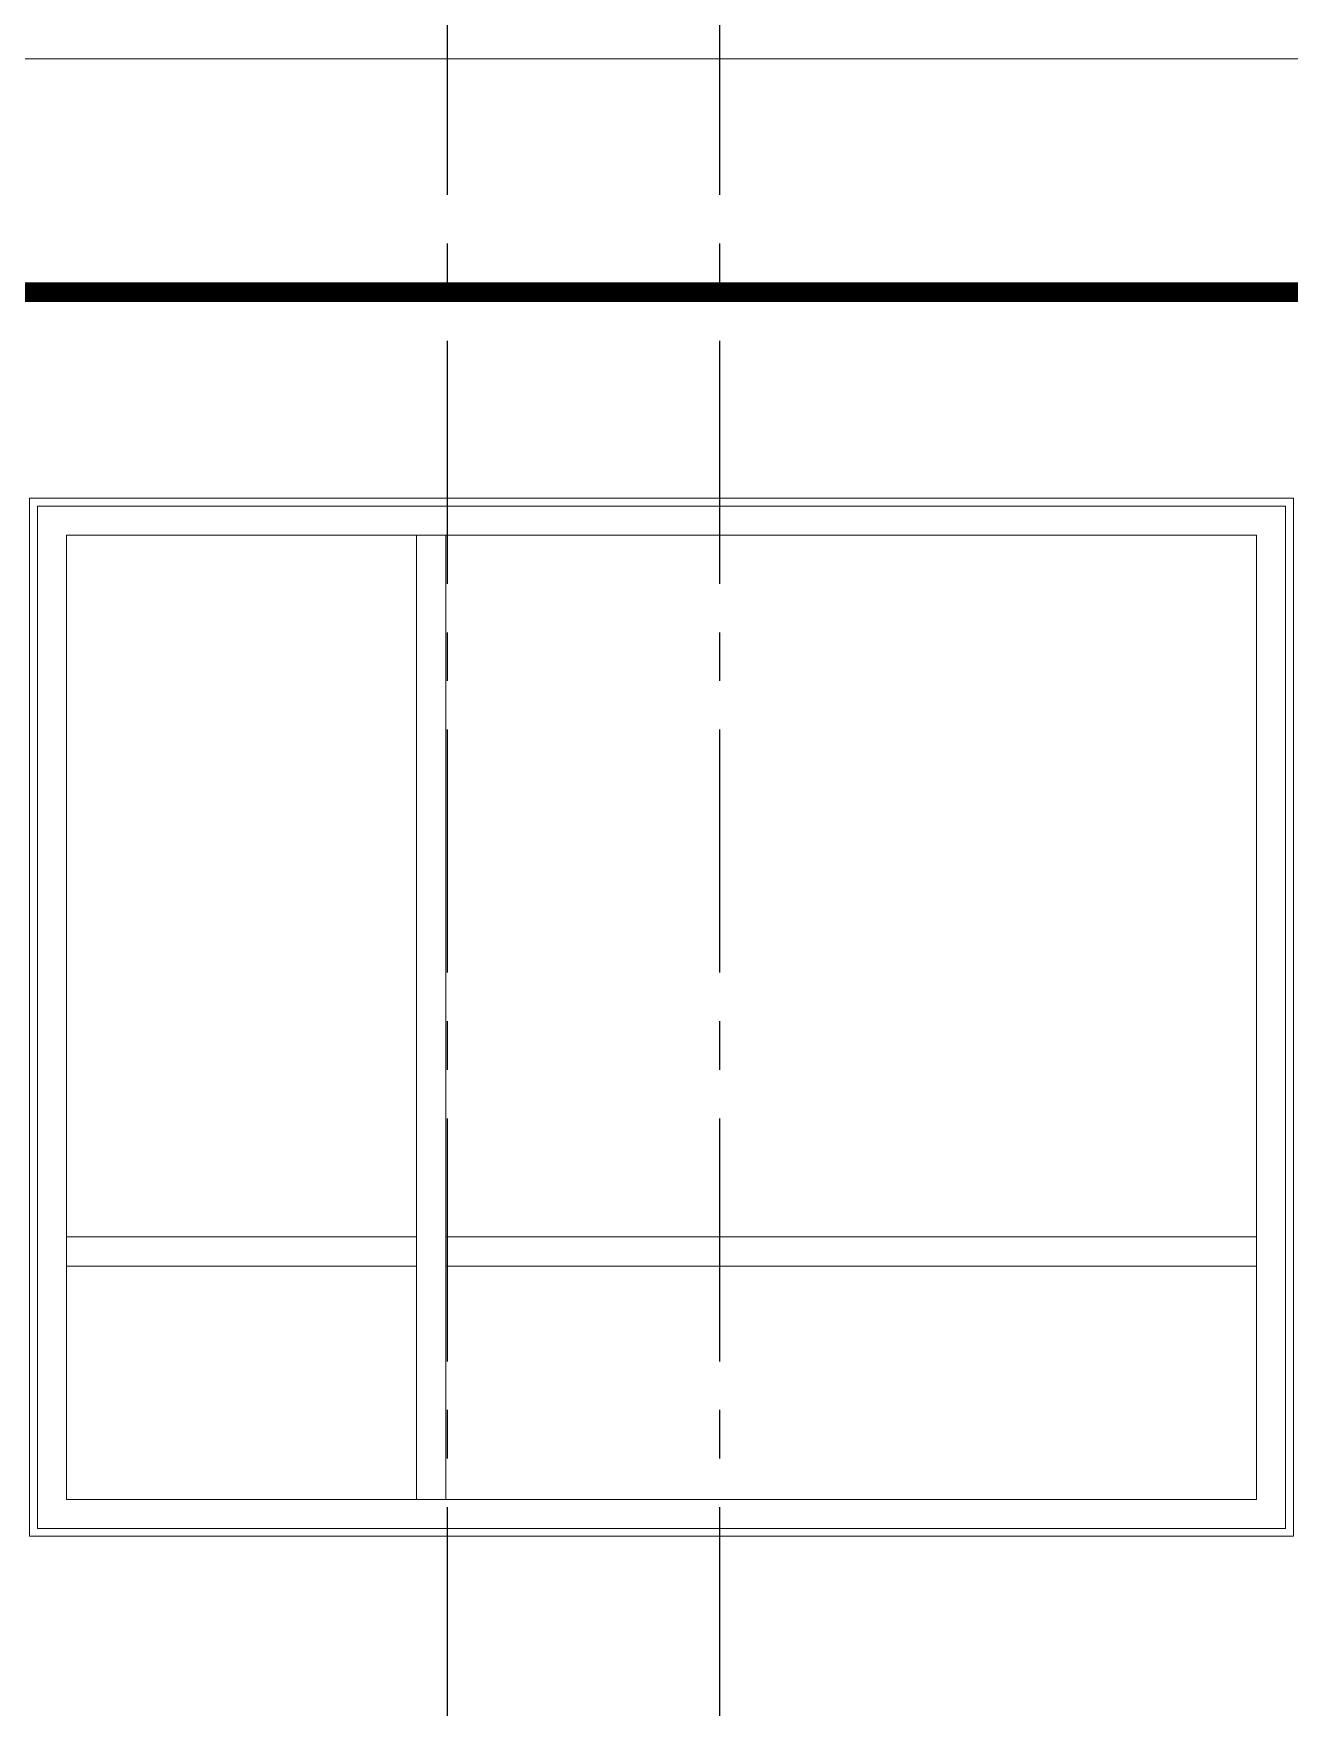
# Model space of a CAD drawing. Header units: metres. Extents: x -58 to 722, y -1100 to 345.
# Drawn here: x 25.765 to 28.995, y 122.748 to 127.054 of the extents above; entities that cross this region are included whole.
import ezdxf

# ---------------------------------------------------------------- set-up
doc = ezdxf.new("R2010")
doc.units = ezdxf.units.M
doc.header["$MEASUREMENT"] = 0
doc.linetypes.add('CENTER2', pattern=[1.125, 0.75, -0.125, 0.125, -0.125])
doc.linetypes.add('CENTERX2', pattern=[4, 2.5, -0.5, 0.5, -0.5])
doc.layers.add('FSR_ARQ_002MURO', color=150, linetype='Continuous', lineweight=30)
doc.layers.add('FSR_ARQ_013VENTANAS', color=4, linetype='Continuous', lineweight=5)
doc.layers.add('FSR_ARQ_016EJES', color=135, linetype='CENTER2')
doc.layers.add('FSR_ARQ_29PERFILES ACERO', color=143, linetype='Continuous')

msp = doc.modelspace()

# ---------------------------------------------------------------- linework, layer by layer
at = {"layer": 'FSR_ARQ_002MURO', "lineweight": 0}
msp.add_line((23.9547, 126.3888), (29.4047, 126.3888), dxfattribs=at)
msp.add_lwpolyline([(23.2547, 122.8388), (23.2547, 126.9888), (30.5547, 126.9888), (30.5547, 126.3888)], dxfattribs=at)
at = {"layer": 'FSR_ARQ_002MURO', "lineweight": 0, "const_width": 0.05}
msp.add_lwpolyline([(23.9547, 126.3888), (29.4047, 126.3888), (29.4047, 122.5888), (23.9547, 122.5888)], close=True, dxfattribs=at)
at = {"layer": 'FSR_ARQ_013VENTANAS', "lineweight": 0}
for points in [[(25.7747, 125.8388), (28.9847, 125.8388), (28.9847, 123.2088), (25.7747, 123.2088)], [(25.8497, 125.7638), (28.9097, 125.7638), (28.9097, 123.2838), (25.8497, 123.2838)], [(26.7497, 125.7638), (26.8247, 125.7638), (26.8247, 123.2838), (26.7497, 123.2838)], [(25.8497, 123.9588), (26.7497, 123.9588), (26.7497, 123.8838), (25.8497, 123.8838)], [(26.8247, 123.9588), (28.9097, 123.9588), (28.9097, 123.8838), (26.8247, 123.8838)]]:
    msp.add_lwpolyline(points, close=True, dxfattribs=at)
at = {"layer": 'FSR_ARQ_016EJES', "linetype": 'CENTERX2', "ltscale": 0.25}
for p, q in [((26.8297, 119.6388), (26.8297, 128.6409)), ((27.5297, 119.6388), (27.5297, 128.6409))]:
    msp.add_line(p, q, dxfattribs=at)
at = {"layer": 'FSR_ARQ_29PERFILES ACERO', "lineweight": 0}
msp.add_lwpolyline([(25.7547, 125.8588), (29.0047, 125.8588), (29.0047, 123.1888), (25.7547, 123.1888)], close=True, dxfattribs=at)

doc.saveas('drawing.dxf')
